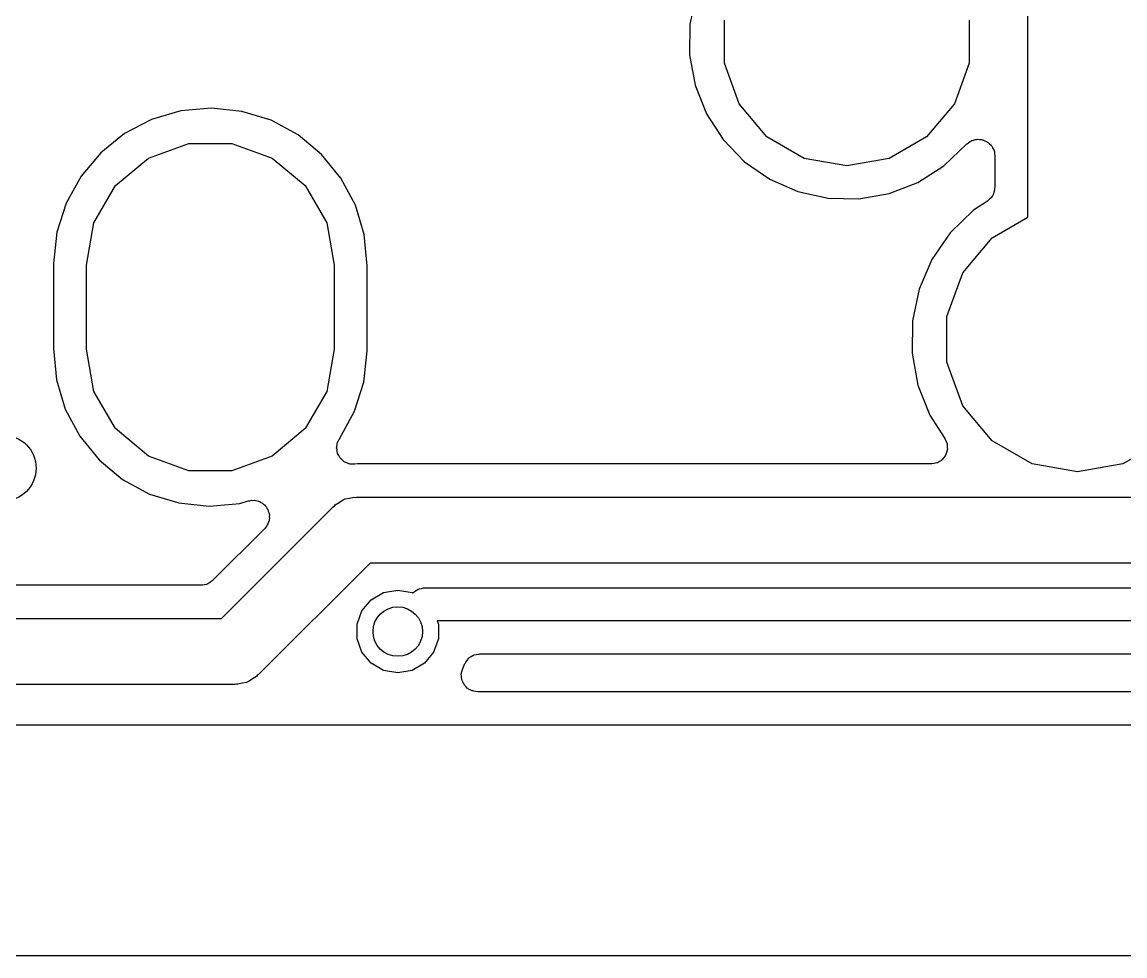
# Model space of a CAD drawing. Extents: x 69.6 to 139.6, y -158 to -61.
# Drawn here: x 107.3 to 113.97, y -118.06 to -112.4 of the extents above; entities that cross this region are included whole.
import ezdxf

# ---------------------------------------------------------------- set-up
doc = ezdxf.new("R2010")
doc.units = 0
doc.header["$MEASUREMENT"] = 0
doc.layers.add('BLACK', color=7, linetype='CONTINUOUS')

msp = doc.modelspace()

# ---------------------------------------------------------------- linework, layer by layer
at = {"layer": 'Black'}
for p, q in [((113.385, -113.58), (113.385, -110.115)), ((111.378, -112.228), (111.339, -112.41)), ((111.339, -112.41), (111.337, -112.596)), ((111.547, -112.647), (111.547, -112.386)), ((113.029, -112.386), (113.029, -112.647)), ((111.337, -112.596), (111.37, -112.78)), ((111.636, -112.893), (111.547, -112.647)), ((113.029, -112.647), (112.94, -112.893)), ((111.37, -112.78), (111.439, -112.953)), ((111.804, -113.093), (111.636, -112.893)), ((112.94, -112.893), (112.772, -113.093)), ((108.257, -112.936), (108.079, -112.988)), ((108.442, -112.919), (108.257, -112.936)), ((108.626, -112.939), (108.442, -112.919)), ((108.803, -112.993), (108.626, -112.939)), ((111.439, -112.953), (111.54, -113.11)), ((108.079, -112.988), (107.915, -113.074)), ((108.966, -113.082), (108.803, -112.993)), ((107.915, -113.074), (107.771, -113.19)), ((109.109, -113.2), (108.966, -113.082)), ((111.54, -113.11), (111.669, -113.244)), ((112.031, -113.224), (111.804, -113.093)), ((112.772, -113.093), (112.545, -113.224)), ((113.04, -113.119), (113.045, -113.116)), ((113.045, -113.116), (113.056, -113.113)), ((113.056, -113.113), (113.068, -113.109)), ((113.068, -113.109), (113.073, -113.109)), ((113.073, -113.109), (113.079, -113.108)), ((113.079, -113.108), (113.091, -113.109)), ((113.091, -113.109), (113.102, -113.109)), ((113.102, -113.109), (113.108, -113.111)), ((113.108, -113.111), (113.113, -113.112)), ((113.113, -113.112), (113.124, -113.117)), ((108.06, -113.222), (108.305, -113.133)), ((108.305, -113.133), (108.565, -113.133)), ((108.565, -113.133), (108.81, -113.222)), ((112.876, -113.269), (113.016, -113.135)), ((113.016, -113.135), (113.026, -113.129)), ((113.026, -113.129), (113.035, -113.121)), ((113.035, -113.121), (113.04, -113.119)), ((113.124, -113.117), (113.135, -113.121)), ((113.135, -113.121), (113.139, -113.125)), ((113.139, -113.125), (113.144, -113.127)), ((113.144, -113.127), (113.153, -113.136)), ((113.153, -113.136), (113.162, -113.143)), ((113.162, -113.143), (113.164, -113.148)), ((113.164, -113.148), (113.168, -113.152)), ((113.168, -113.152), (113.173, -113.163)), ((113.173, -113.163), (113.179, -113.173)), ((113.179, -113.173), (113.18, -113.179)), ((113.18, -113.179), (113.182, -113.184)), ((107.771, -113.19), (107.652, -113.332)), ((107.86, -113.389), (108.06, -113.222)), ((108.81, -113.222), (109.01, -113.389)), ((109.226, -113.343), (109.109, -113.2)), ((111.669, -113.244), (111.822, -113.35)), ((112.288, -113.269), (112.031, -113.224)), ((112.545, -113.224), (112.288, -113.269)), ((113.182, -113.184), (113.183, -113.196)), ((113.183, -113.196), (113.185, -113.208)), ((113.185, -113.208), (113.185, -113.398)), ((112.718, -113.369), (112.876, -113.269)), ((107.652, -113.332), (107.562, -113.495)), ((109.313, -113.507), (109.226, -113.343)), ((111.822, -113.35), (111.993, -113.424)), ((112.545, -113.436), (112.718, -113.369)), ((107.73, -113.615), (107.86, -113.389)), ((109.01, -113.389), (109.14, -113.615)), ((111.993, -113.424), (112.175, -113.464)), ((112.361, -113.468), (112.545, -113.436)), ((113.172, -113.448), (113.168, -113.453)), ((113.175, -113.44), (113.172, -113.448)), ((113.179, -113.432), (113.175, -113.44)), ((113.181, -113.427), (113.179, -113.429)), ((113.179, -113.429), (113.179, -113.432)), ((113.183, -113.415), (113.181, -113.421)), ((113.181, -113.421), (113.181, -113.427)), ((113.185, -113.398), (113.183, -113.407)), ((113.183, -113.407), (113.183, -113.415)), ((107.562, -113.495), (107.506, -113.671)), ((109.366, -113.684), (109.313, -113.507)), ((112.175, -113.464), (112.361, -113.468)), ((113.14, -113.482), (113.055, -113.537)), ((113.144, -113.478), (113.14, -113.482)), ((113.149, -113.475), (113.144, -113.478)), ((113.155, -113.468), (113.149, -113.475)), ((113.162, -113.462), (113.155, -113.468)), ((113.163, -113.46), (113.162, -113.462)), ((113.165, -113.458), (113.163, -113.46)), ((113.168, -113.453), (113.165, -113.458)), ((113.055, -113.537), (112.915, -113.674)), ((113.169, -113.705), (113.385, -113.58)), ((107.685, -113.871), (107.73, -113.615)), ((109.14, -113.615), (109.185, -113.871)), ((107.506, -113.671), (107.485, -113.86)), ((109.385, -113.874), (109.366, -113.684)), ((112.915, -113.674), (112.804, -113.836)), ((112.99, -113.918), (113.169, -113.705)), ((112.804, -113.836), (112.727, -114.016)), ((107.485, -113.86), (107.485, -113.869)), ((107.485, -113.869), (107.485, -114.376)), ((107.685, -114.379), (107.685, -113.871)), ((109.185, -113.871), (109.185, -114.379)), ((109.385, -114.381), (109.385, -113.874)), ((112.894, -114.181), (112.99, -113.918)), ((112.727, -114.016), (112.686, -114.208)), ((112.894, -114.459), (112.894, -114.181)), ((112.686, -114.208), (112.684, -114.404)), ((107.485, -114.376), (107.504, -114.566)), ((107.73, -114.635), (107.685, -114.379)), ((109.185, -114.379), (109.14, -114.635)), ((109.385, -114.39), (109.385, -114.381)), ((109.364, -114.579), (109.385, -114.39)), ((112.684, -114.404), (112.719, -114.597)), ((112.99, -114.722), (112.894, -114.459)), ((107.504, -114.566), (107.557, -114.743)), ((109.308, -114.755), (109.364, -114.579)), ((107.86, -114.861), (107.73, -114.635)), ((109.14, -114.635), (109.01, -114.861)), ((112.719, -114.597), (112.791, -114.779)), ((107.557, -114.743), (107.644, -114.907)), ((109.214, -114.926), (109.308, -114.755)), ((112.791, -114.779), (112.882, -114.921)), ((113.169, -114.935), (112.99, -114.722)), ((107.644, -114.907), (107.761, -115.05)), ((108.06, -115.028), (107.86, -114.861)), ((109.01, -114.861), (108.81, -115.028)), ((109.199, -114.977), (109.2, -114.973)), ((109.202, -114.99), (109.199, -114.977)), ((109.2, -114.969), (109.203, -114.956)), ((109.2, -114.973), (109.2, -114.969)), ((109.203, -114.956), (109.205, -114.943)), ((109.205, -114.943), (109.207, -114.939)), ((109.207, -114.939), (109.208, -114.936)), ((109.208, -114.936), (109.213, -114.929)), ((109.213, -114.929), (109.214, -114.926)), ((112.882, -114.921), (112.883, -114.923)), ((112.883, -114.923), (112.885, -114.925)), ((112.885, -114.925), (112.89, -114.939)), ((112.89, -114.939), (112.896, -114.953)), ((112.896, -114.953), (112.896, -114.955)), ((112.896, -114.955), (112.897, -114.958)), ((112.897, -114.958), (112.897, -114.973)), ((112.897, -114.973), (112.898, -114.988)), ((113.41, -115.075), (113.169, -114.935)), ((114.201, -114.935), (113.96, -115.075)), ((107.761, -115.05), (107.904, -115.168)), ((108.305, -115.117), (108.06, -115.028)), ((108.81, -115.028), (108.565, -115.117)), ((109.203, -115.004), (109.202, -114.99)), ((109.205, -115.007), (109.203, -115.004)), ((109.205, -115.011), (109.205, -115.007)), ((109.212, -115.023), (109.205, -115.011)), ((109.218, -115.035), (109.212, -115.023)), ((109.221, -115.038), (109.218, -115.035)), ((109.223, -115.041), (109.221, -115.038)), ((109.233, -115.05), (109.223, -115.041)), ((109.243, -115.06), (109.233, -115.05)), ((112.863, -115.052), (112.85, -115.059)), ((112.864, -115.05), (112.863, -115.052)), ((112.866, -115.048), (112.864, -115.05)), ((112.875, -115.036), (112.866, -115.048)), ((112.885, -115.025), (112.875, -115.036)), ((112.886, -115.023), (112.885, -115.025)), ((112.887, -115.021), (112.886, -115.023)), ((112.892, -115.006), (112.887, -115.021)), ((112.897, -114.992), (112.892, -115.006)), ((112.898, -114.988), (112.897, -114.99)), ((112.897, -114.99), (112.897, -114.992)), ((108.565, -115.117), (108.305, -115.117)), ((109.246, -115.061), (109.243, -115.06)), ((109.249, -115.064), (109.246, -115.061)), ((109.262, -115.068), (109.249, -115.064)), ((109.274, -115.074), (109.262, -115.068)), ((109.278, -115.074), (109.274, -115.074)), ((109.282, -115.076), (109.278, -115.074)), ((109.295, -115.076), (109.282, -115.076)), ((109.309, -115.077), (109.295, -115.076)), ((109.325, -115.075), (109.309, -115.077)), ((112.798, -115.075), (109.325, -115.075)), ((112.801, -115.075), (112.798, -115.075)), ((112.803, -115.075), (112.801, -115.075)), ((112.818, -115.072), (112.803, -115.075)), ((112.833, -115.069), (112.818, -115.072)), ((112.835, -115.068), (112.833, -115.069)), ((112.837, -115.067), (112.835, -115.068)), ((112.85, -115.059), (112.837, -115.067)), ((113.685, -115.123), (113.41, -115.075)), ((113.96, -115.075), (113.685, -115.123)), ((107.904, -115.168), (108.067, -115.257)), ((108.067, -115.257), (108.244, -115.311)), ((108.244, -115.311), (108.428, -115.331)), ((108.428, -115.331), (108.613, -115.314)), ((108.613, -115.314), (108.665, -115.299)), ((108.665, -115.299), (108.675, -115.298)), ((108.675, -115.298), (108.685, -115.295)), ((108.685, -115.295), (108.692, -115.296)), ((108.692, -115.296), (108.7, -115.295)), ((108.7, -115.295), (108.709, -115.297)), ((108.709, -115.297), (108.719, -115.298)), ((108.719, -115.298), (108.726, -115.301)), ((108.726, -115.301), (108.733, -115.303)), ((108.733, -115.303), (108.742, -115.308)), ((108.742, -115.308), (108.751, -115.313)), ((108.751, -115.313), (108.756, -115.318)), ((108.756, -115.318), (108.762, -115.322)), ((109.191, -115.322), (109.214, -115.309)), ((109.214, -115.309), (109.235, -115.294)), ((109.235, -115.294), (109.244, -115.291)), ((109.244, -115.291), (109.252, -115.287)), ((109.252, -115.287), (109.277, -115.283)), ((109.277, -115.283), (109.303, -115.276)), ((109.303, -115.276), (109.311, -115.277)), ((109.311, -115.277), (109.32, -115.275)), ((109.32, -115.275), (116.882, -115.275)), ((108.502, -116.01), (109.179, -115.334)), ((108.762, -115.322), (108.768, -115.33)), ((108.768, -115.33), (108.775, -115.337)), ((108.775, -115.337), (108.778, -115.344)), ((108.778, -115.344), (108.783, -115.35)), ((108.783, -115.35), (108.786, -115.36)), ((108.786, -115.36), (108.79, -115.369)), ((108.79, -115.369), (108.791, -115.376)), ((108.791, -115.376), (108.793, -115.383)), ((108.793, -115.383), (108.792, -115.393)), ((109.179, -115.334), (109.186, -115.329)), ((109.186, -115.329), (109.191, -115.322)), ((108.777, -115.45), (108.77, -115.457)), ((108.78, -115.443), (108.777, -115.45)), ((108.784, -115.437), (108.78, -115.443)), ((108.787, -115.427), (108.784, -115.437)), ((108.791, -115.418), (108.787, -115.427)), ((108.793, -115.403), (108.791, -115.411)), ((108.791, -115.411), (108.791, -115.418)), ((108.792, -115.393), (108.793, -115.403)), ((108.764, -115.465), (108.449, -115.781)), ((108.77, -115.457), (108.764, -115.465)), ((109.403, -115.675), (108.726, -116.351)), ((116.965, -115.675), (109.403, -115.675)), ((108.442, -115.787), (108.431, -115.793)), ((108.445, -115.783), (108.442, -115.787)), ((108.449, -115.781), (108.445, -115.783)), ((108.378, -115.81), (105.481, -115.81)), ((108.382, -115.809), (108.378, -115.81)), ((108.387, -115.81), (108.382, -115.809)), ((108.399, -115.806), (108.387, -115.81)), ((108.412, -115.804), (108.399, -115.806)), ((108.416, -115.802), (108.412, -115.804)), ((108.42, -115.801), (108.416, -115.802)), ((108.431, -115.793), (108.42, -115.801)), ((109.409, -115.898), (109.484, -115.854)), ((109.484, -115.854), (109.57, -115.839)), ((109.57, -115.839), (109.656, -115.854)), ((109.656, -115.854), (109.661, -115.857)), ((109.661, -115.857), (109.664, -115.854)), ((109.664, -115.854), (109.668, -115.852)), ((109.668, -115.852), (109.671, -115.848)), ((109.671, -115.848), (109.682, -115.842)), ((109.682, -115.842), (109.693, -115.834)), ((109.693, -115.834), (109.697, -115.833)), ((109.697, -115.833), (109.701, -115.831)), ((109.701, -115.831), (109.714, -115.829)), ((109.714, -115.829), (109.726, -115.825)), ((109.726, -115.825), (109.731, -115.826)), ((109.731, -115.826), (109.735, -115.825)), ((109.735, -115.825), (117.119, -115.825)), ((109.353, -115.965), (109.409, -115.898)), ((109.323, -116.046), (109.353, -115.965)), ((102.983, -116.01), (108.502, -116.01)), ((109.323, -116.134), (109.323, -116.046)), ((117.16, -116.025), (109.809, -116.025)), ((109.809, -116.025), (109.817, -116.046)), ((109.817, -116.046), (109.817, -116.134)), ((109.353, -116.215), (109.323, -116.134)), ((109.817, -116.134), (109.787, -116.215)), ((109.409, -116.282), (109.353, -116.215)), ((109.787, -116.215), (109.731, -116.282)), ((109.996, -116.256), (110, -116.252)), ((110, -116.252), (110.003, -116.248)), ((110.003, -116.248), (110.014, -116.242)), ((110.014, -116.242), (110.024, -116.235)), ((110.024, -116.235), (110.029, -116.234)), ((110.029, -116.234), (110.033, -116.231)), ((110.033, -116.231), (110.045, -116.229)), ((110.045, -116.229), (110.057, -116.226)), ((110.057, -116.226), (110.062, -116.226)), ((110.062, -116.226), (110.067, -116.225)), ((110.067, -116.225), (117.155, -116.225)), ((109.484, -116.326), (109.409, -116.282)), ((109.731, -116.282), (109.656, -116.326)), ((109.96, -116.326), (109.963, -116.314)), ((109.963, -116.314), (109.976, -116.284)), ((109.976, -116.284), (109.979, -116.28)), ((109.979, -116.28), (109.981, -116.275)), ((109.981, -116.275), (109.989, -116.266)), ((109.989, -116.266), (109.996, -116.256)), ((108.691, -116.376), (108.67, -116.391)), ((108.714, -116.363), (108.691, -116.376)), ((108.719, -116.356), (108.714, -116.363)), ((108.726, -116.351), (108.719, -116.356)), ((109.57, -116.341), (109.484, -116.326)), ((109.656, -116.326), (109.57, -116.341)), ((109.954, -116.348), (109.956, -116.343)), ((109.956, -116.36), (109.954, -116.348)), ((109.956, -116.338), (109.96, -116.326)), ((109.956, -116.343), (109.956, -116.338)), ((109.956, -116.372), (109.956, -116.36)), ((109.957, -116.377), (109.956, -116.372)), ((109.958, -116.383), (109.957, -116.377)), ((109.963, -116.394), (109.958, -116.383)), ((108.585, -116.41), (102.9, -116.41)), ((108.594, -116.408), (108.585, -116.41)), ((108.602, -116.409), (108.594, -116.408)), ((108.628, -116.402), (108.602, -116.409)), ((108.653, -116.398), (108.628, -116.402)), ((108.661, -116.394), (108.653, -116.398)), ((108.67, -116.391), (108.661, -116.394)), ((109.967, -116.405), (109.963, -116.394)), ((109.971, -116.409), (109.967, -116.405)), ((109.973, -116.414), (109.971, -116.409)), ((109.982, -116.422), (109.973, -116.414)), ((109.99, -116.432), (109.982, -116.422)), ((109.994, -116.434), (109.99, -116.432)), ((109.998, -116.438), (109.994, -116.434)), ((110.009, -116.443), (109.998, -116.438)), ((110.02, -116.449), (110.009, -116.443)), ((110.025, -116.45), (110.02, -116.449)), ((110.03, -116.452), (110.025, -116.45)), ((110.042, -116.453), (110.03, -116.452)), ((110.054, -116.455), (110.042, -116.453)), ((118.631, -116.455), (110.054, -116.455)), ((105.245, -116.655), (118.755, -116.655)), ((119.045, -118.055), (105.535, -118.055))]:
    msp.add_line(p, q, dxfattribs=at)
for centre, radius in [((107.18, -115.1), 0.2), ((109.57, -116.09), 0.15)]:
    msp.add_circle(centre, radius, dxfattribs=at)

doc.saveas('drawing.dxf')
